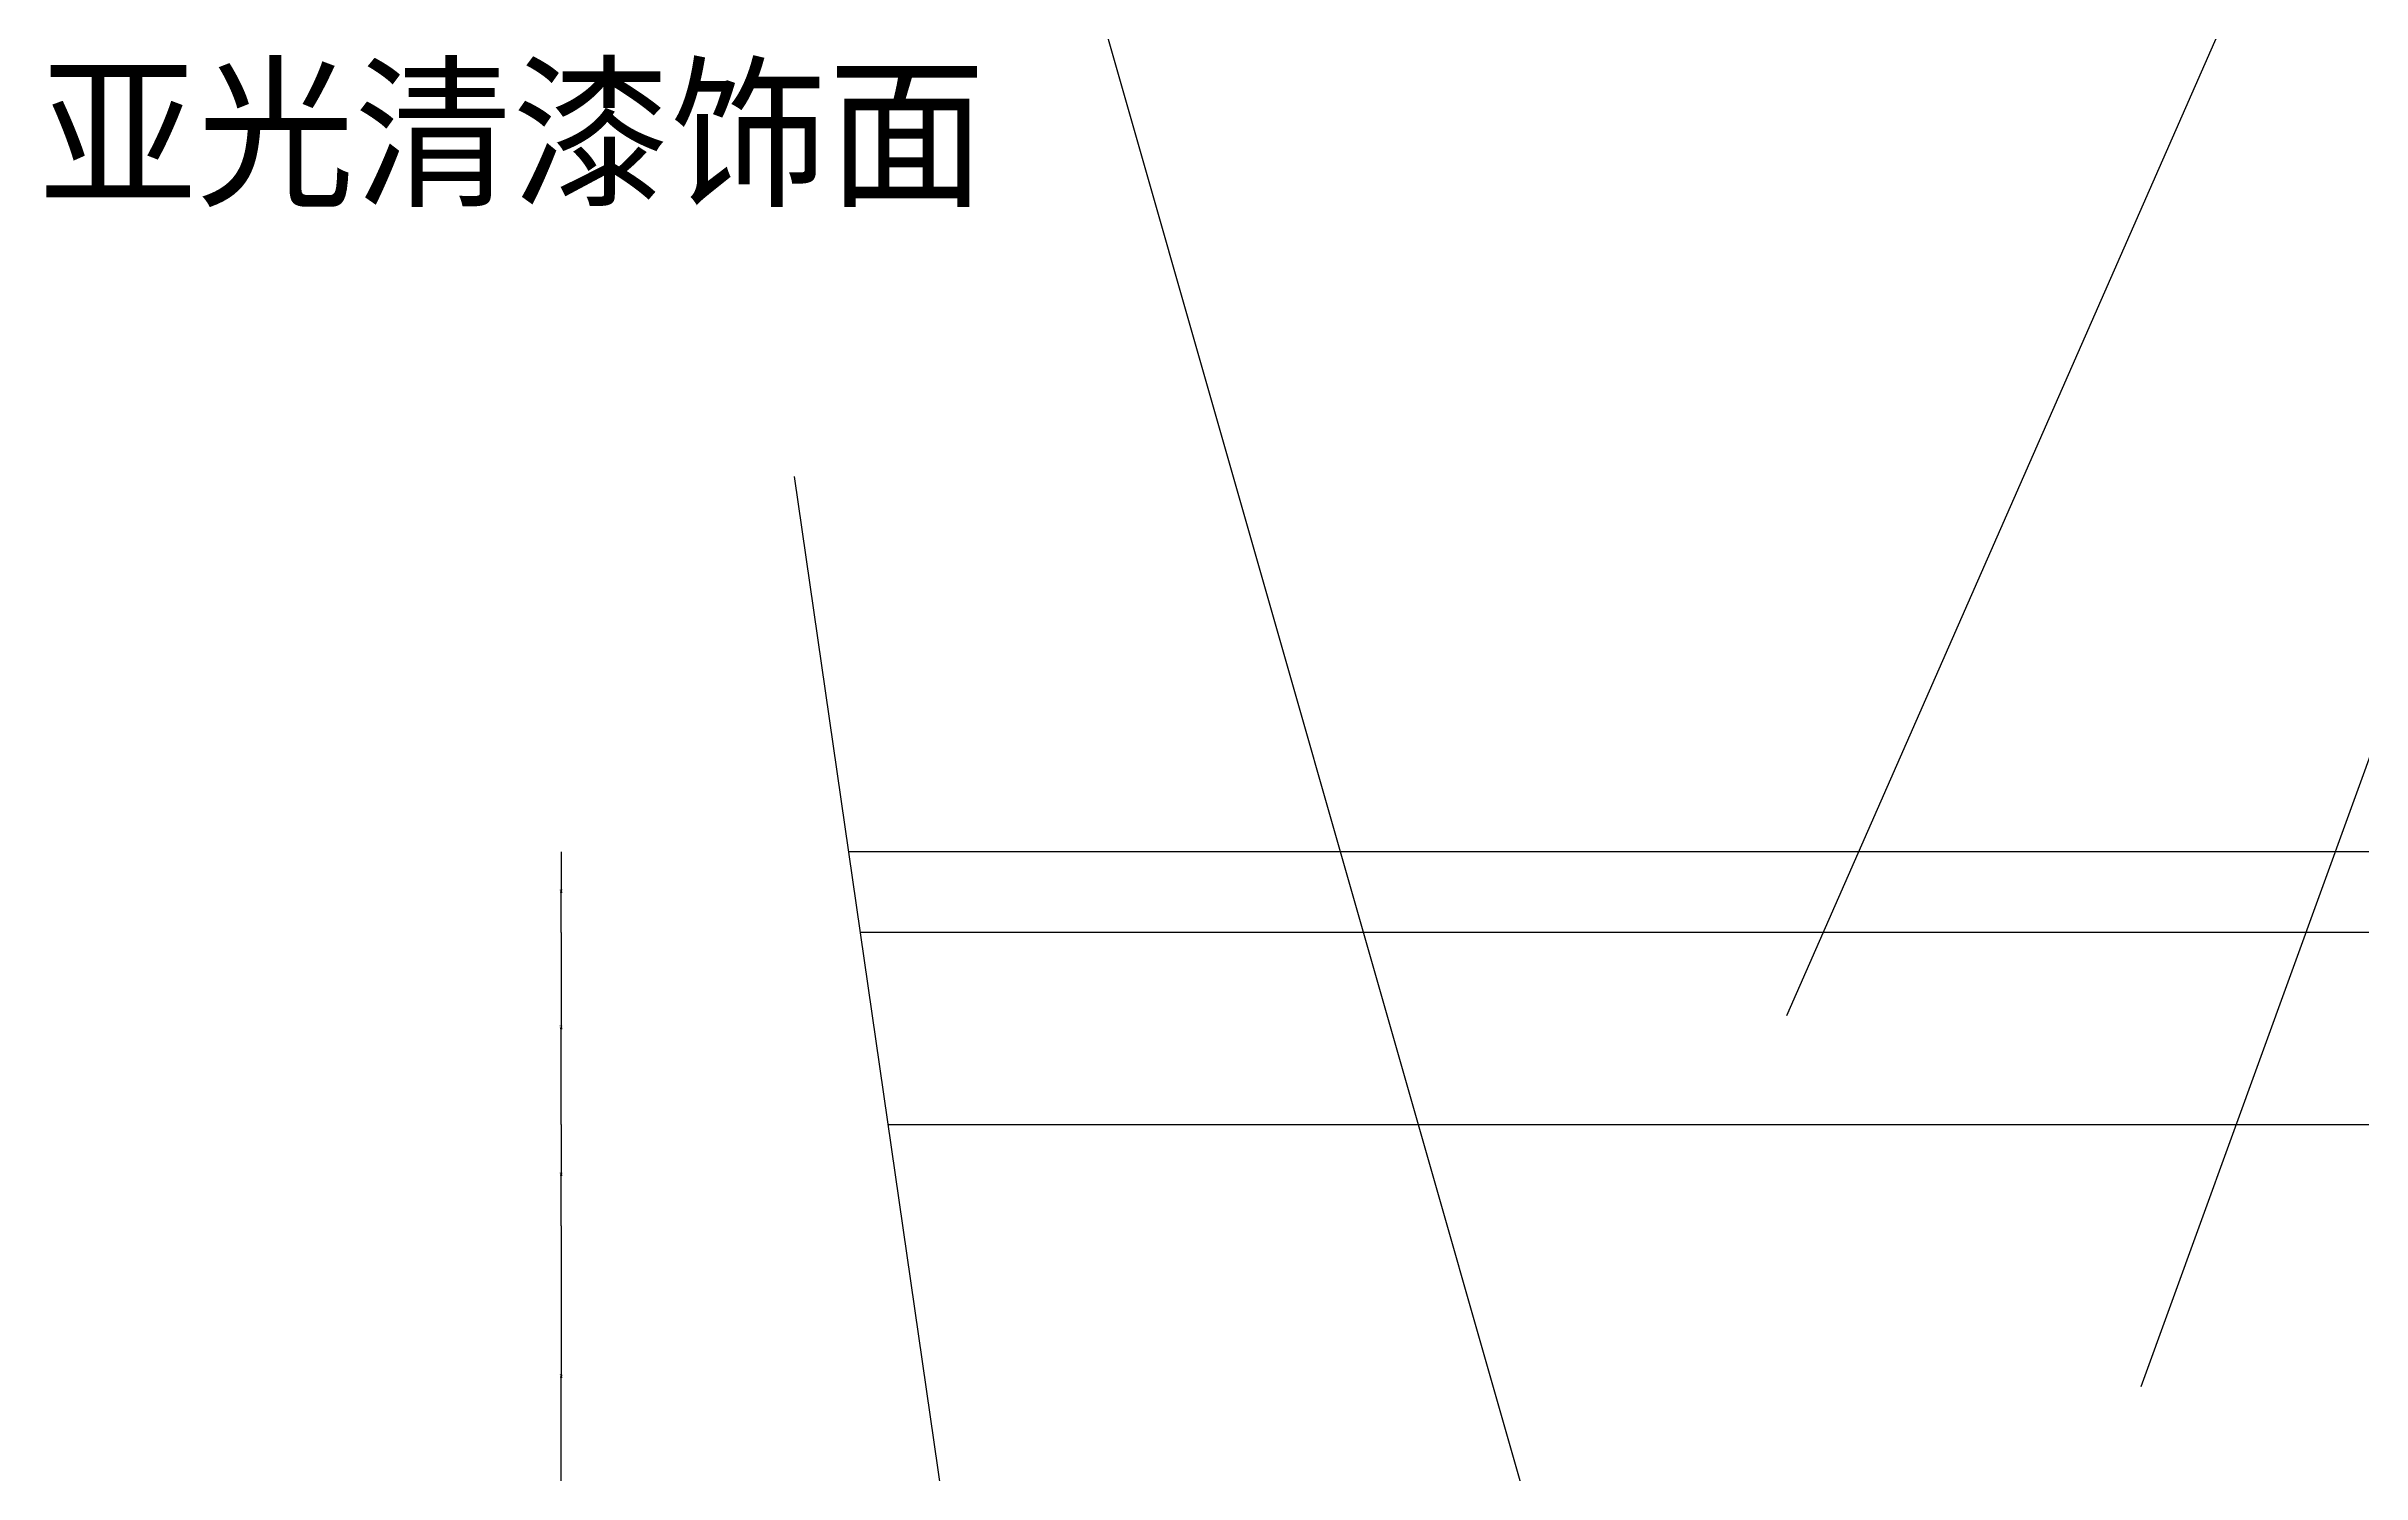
# Model space of a CAD drawing. Header units: metres. Extents: x 247 to 5330, y 146 to 7075.
# Drawn here: x 315 to 1460, y 961 to 1667 of the extents above; entities that cross this region are included whole.
import ezdxf

# ---------------------------------------------------------------- set-up
doc = ezdxf.new("R2010")
doc.units = ezdxf.units.M
for name, color, linetype in [('4', 4, 'Continuous'), ('7', 7, 'Continuous'), ('DIM', 3, 'Continuous'), ('TEXT', 3, 'Continuous')]:
    doc.layers.add(name, color=color, linetype=linetype)
doc.dimstyles.get("Standard").update_dxf_attribs({"dimtxt": 2.5, "dimasz": 2.5, "dimexe": 1.25, "dimexo": 0.625, "dimtad": 1, "dimcen": 2.5, "dimazin": 3, "dimtfac": 1, "dimtmove": 0, "dimatfit": 3})

# ---------------------------------------------------------------- blocks, each defined once
blk = doc.blocks.new('*D20')
for p, q in [((569.91, 1268.43), (569.91, 1248.43)), ((569.66, 1248.43), (569.41, 1248.43)), ((569.91, 1228.43), (569.91, 1248.43)), ((569.91, 1248.43), (569.91, 1248.43)), ((570.16, 1248.43), (570.41, 1248.43))]:
    blk.add_line(p, q)
at = {"layer": 'Defpoints'}
for p in [(569.91, 1268.43), (569.91, 1248.43), (569.91, 1228.43)]:
    blk.add_point(p, dxfattribs=at)
at = {"layer": 'DIM', "insert": (569.91, 1249.555), "char_height": 1, "attachment_point": 5}
blk.add_mtext('20', dxfattribs=at)
blk = doc.blocks.new('*D21')
for p, q in [((569.91, 1228.43), (569.91, 1180.93)), ((569.66, 1180.93), (569.41, 1180.93)), ((569.91, 1133.43), (569.91, 1180.93)), ((569.91, 1180.93), (569.91, 1180.93)), ((570.16, 1180.93), (570.41, 1180.93))]:
    blk.add_line(p, q)
at = {"layer": 'Defpoints'}
for p in [(569.91, 1228.43), (569.91, 1180.93), (569.91, 1133.43)]:
    blk.add_point(p, dxfattribs=at)
at = {"layer": 'DIM', "insert": (569.91, 1182.055), "char_height": 1, "attachment_point": 5}
blk.add_mtext('50', dxfattribs=at)
blk = doc.blocks.new('*D22')
for p, q in [((569.91, 1133.43), (569.91, 1108.43)), ((569.66, 1108.43), (569.41, 1108.43)), ((569.91, 1083.43), (569.91, 1108.43)), ((569.91, 1108.43), (569.91, 1108.43)), ((570.16, 1108.43), (570.41, 1108.43))]:
    blk.add_line(p, q)
at = {"layer": 'Defpoints'}
for p in [(569.91, 1133.43), (569.91, 1108.43), (569.91, 1083.43)]:
    blk.add_point(p, dxfattribs=at)
at = {"layer": 'DIM', "insert": (569.91, 1109.555), "char_height": 1, "attachment_point": 5}
blk.add_mtext('25', dxfattribs=at)
blk = doc.blocks.new('*D23')
for p, q in [((569.91, 1083.43), (569.91, 1008.43)), ((569.66, 1008.43), (569.41, 1008.43)), ((569.91, 933.43), (569.91, 1008.43)), ((569.91, 1008.43), (569.91, 1008.43)), ((570.16, 1008.43), (570.41, 1008.43))]:
    blk.add_line(p, q)
at = {"layer": 'Defpoints'}
for p in [(569.91, 1083.43), (569.91, 1008.43), (569.91, 933.43)]:
    blk.add_point(p, dxfattribs=at)
at = {"layer": 'DIM', "insert": (569.91, 1009.555), "char_height": 1, "attachment_point": 5}
blk.add_mtext('75', dxfattribs=at)

msp = doc.modelspace()

# ---------------------------------------------------------------- linework, layer by layer
at = {"layer": '4'}
msp.add_line((2794.2, 1268.43), (712.02, 1268.43), dxfattribs=at)
msp.add_lwpolyline([(731.51, 1133.43), (1874.3, 1133.43), (2274.3, 973.43)], dxfattribs=at)
at = {"layer": '7'}
msp.add_line((2634.2, 1228.43), (717.79, 1228.43), dxfattribs=at)
at = {"layer": 'DIM'}
msp.add_line((685.19, 1454.18), (838.24, 394.41), dxfattribs=at)

# ---------------------------------------------------------------- texts
at = {"layer": 'TEXT'}
msp.add_text('亚光清漆饰面', height=60, dxfattribs=at).set_placement((311.87, 1593.95))

# ---------------------------------------------------------------- dimensions: what is measured, and where the dimension line sits
at = {"layer": 'DIM'}
for base, p1, p2, text, picture, middle in [((569.91, 1248.43), (569.91, 1268.43), (569.91, 1228.43), '20', '*D20', (569.91, 1249.555)), ((569.91, 1180.93), (569.91, 1228.43), (569.91, 1133.43), '50', '*D21', (569.91, 1182.055)), ((569.91, 1108.43), (569.91, 1133.43), (569.91, 1083.43), '25', '*D22', (569.91, 1109.555)), ((569.91, 1008.43), (569.91, 1083.43), (569.91, 933.43), '75', '*D23', (569.91, 1009.555))]:
    dim = msp.add_linear_dim(base=base, p1=p1, p2=p2, text=text, dimstyle='Standard', dxfattribs=at)
    dim.commit()
    dim.dimension.update_dxf_attribs({"geometry": picture, "text_midpoint": middle})

# ---------------------------------------------------------------- leaders
for points in [[(1175.95, 1187.35), (1452.25, 1816.82)], [(1071.32, 862.13), (826.16, 1720.95)], [(1351.12, 1003.79), (1585.25, 1648.8)]]:
    msp.add_leader(points, dimstyle='Standard', dxfattribs=at)

doc.saveas('drawing.dxf')
